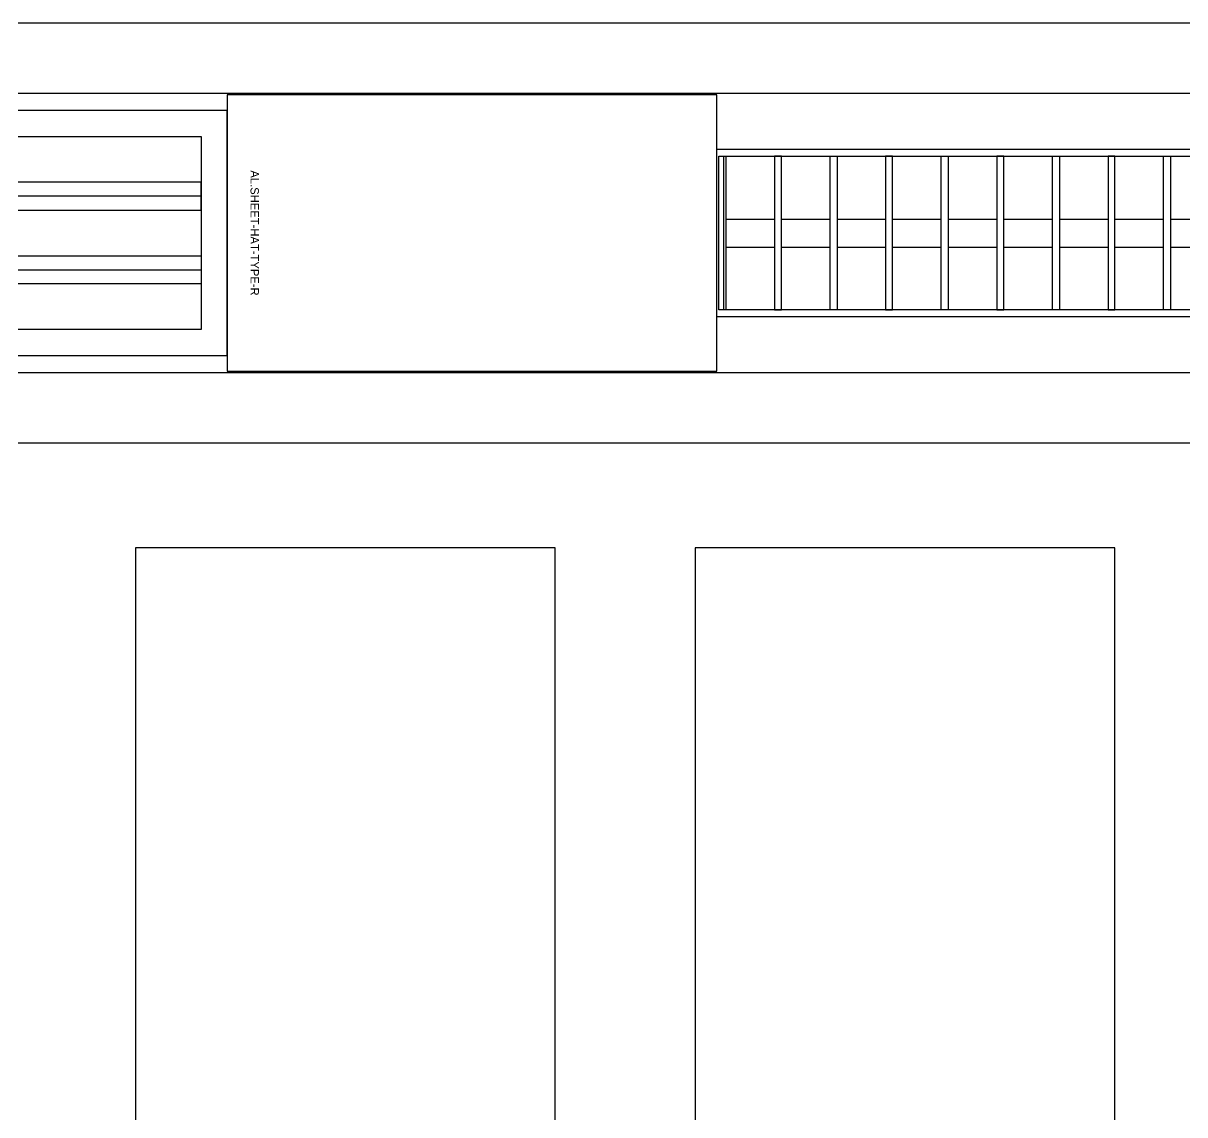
# Model space of a CAD drawing. Header units: millimetres. Extents: x -853432 to -773672, y -18171 to 22484.
# Drawn here: x -816313 to -815482, y -3202 to -2421 of the extents above; entities that cross this region are included whole.
import ezdxf
from ezdxf.enums import TextEntityAlignment as Align
from ezdxf.xclip import XClip

# ---------------------------------------------------------------- set-up
doc = ezdxf.new("R2010")
doc.units = ezdxf.units.MM
doc.header["$XCLIPFRAME"] = 0
for name, color, linetype in [('000 - WIPEOUT', 250, 'Continuous'), ('001 - ASCESSORIES', 251, 'Continuous'), ('A04_TUBE SERIES', 2, 'Continuous'), ('A11_ALU.SOLID SHEET', 2, 'Continuous')]:
    doc.layers.add(name, color=color, linetype=linetype)

# ---------------------------------------------------------------- blocks, each defined once
blk = doc.blocks.new('*U1365')
at = {"layer": '001 - ASCESSORIES', "color": 0, "linetype": 'ByBlock'}
blk.add_lwpolyline([(800, 87.5), (-800, 87.5), (-800, -87.5), (800, -87.5)], close=True, dxfattribs=at)
at = {"layer": '001 - ASCESSORIES', "linetype": 'ByBlock'}
for points in [[(-781.5, 69), (781.5, 69), (781.5, -69), (-781.5, -69)], [(781.5, 36.33), (-781.5, 36.33), (-781.5, 16.33), (781.5, 16.33)], [(-781.5, -16.33), (781.5, -16.33), (781.5, -36.33), (-781.5, -36.33)]]:
    blk.add_lwpolyline(points, close=True, dxfattribs=at)
for points in [[(781.5, 26.33), (-781.5, 26.33)], [(-781.5, -26.33), (781.5, -26.33)]]:
    blk.add_lwpolyline(points, dxfattribs=at)
blk = doc.blocks.new('*U1364')
at = {"layer": 'A11_ALU.SOLID SHEET', "color": 0}
blk.add_lwpolyline([(350, -98.8), (350, 98.8), (0, 98.8), (0, -98.8)], close=True, dxfattribs=at)
at = {"layer": 'Defpoints', "color": 250}
blk.add_point((0, 0), dxfattribs=at)
blk.add_text('AL.SHEET-HAT-TYPE-R', height=6, rotation=270, dxfattribs=at).set_placement((15, 0), align=Align.BOTTOM_CENTER)
blk = doc.blocks.new('*U1385')
blk.add_attdef('EXTR.OVL-LENGTH_', (-25, -59.09), '', height=5)
blk.add_wipeout([(-25, 0), (25, 0), (25, 9303), (-25, 9303)]).dxf.layer = '000 - WIPEOUT'
at = {"layer": 'A04_TUBE SERIES', "color": 0}
blk.add_lwpolyline([(-25, 0), (25, 0), (25, 9303), (-25, 9303)], close=True, dxfattribs=at)
blk = doc.blocks.new('*U1354')
at = {"color": 1}
blk.add_wipeout([(600, -60), (-600, -60), (-600, 60), (600, 60)], dxfattribs=at).dxf.layer = '000 - WIPEOUT'
at = {"layer": '001 - ASCESSORIES', "color": 0}
blk.add_lwpolyline([(600, -60), (-600, -60), (-600, 60), (600, 60)], close=True, dxfattribs=at)
at = {"layer": '001 - ASCESSORIES'}
for points in [[(-593.5, -55), (-598.5, -55), (-598.5, 55), (-593.5, 55)], [(595, -55), (-595, -55), (-595, 55), (595, 55)], [(-558.77, -55), (-553.77, -55), (-553.77, 55), (-558.77, 55)], [(-514.03, -55), (-519.03, -55), (-519.03, 55), (-514.03, 55)], [(-479.3, -55), (-474.3, -55), (-474.3, 55), (-479.3, 55)], [(-434.57, -55), (-439.57, -55), (-439.57, 55), (-434.57, 55)], [(-399.83, -55), (-394.83, -55), (-394.83, 55), (-399.83, 55)], [(-355.1, -55), (-360.1, -55), (-360.1, 55), (-355.1, 55)], [(-320.37, -55), (-315.37, -55), (-315.37, 55), (-320.37, 55)], [(-275.63, -55), (-280.63, -55), (-280.63, 55), (-275.63, 55)]]:
    blk.add_lwpolyline(points, close=True, dxfattribs=at)
for points in [[(-593.5, 10), (-558.77, 10)], [(-553.77, 10), (-519.03, 10)], [(-514.03, 10), (-479.3, 10)], [(-474.3, 10), (-439.57, 10)], [(-434.57, 10), (-399.83, 10)], [(-394.83, 10), (-360.1, 10)], [(-355.1, 10), (-320.37, 10)], [(-315.37, 10), (-280.63, 10)], [(-275.63, 10), (-240.9, 10)], [(-593.5, -10), (-558.77, -10)], [(-553.77, -10), (-519.03, -10)], [(-514.03, -10), (-479.3, -10)], [(-474.3, -10), (-439.57, -10)], [(-434.57, -10), (-399.83, -10)], [(-394.83, -10), (-360.1, -10)], [(-355.1, -10), (-320.37, -10)], [(-315.37, -10), (-280.63, -10)], [(-275.63, -10), (-240.9, -10)]]:
    blk.add_lwpolyline(points, dxfattribs=at)
blk = doc.blocks.new('*U1535')
at = {"color": 3}
for points in [[(-437.5, 10950), (437.5, 10950), (437.5, 10650), (-437.5, 10650)], [(-437.5, 10550), (437.5, 10550), (437.5, 10250), (-437.5, 10250)]]:
    blk.add_wipeout(points, dxfattribs=at).dxf.layer = '000 - WIPEOUT'
at = {"layer": 'A11_ALU.SOLID SHEET', "color": 0, "linetype": 'ByBlock'}
for points in [[(-437.5, 10650), (437.5, 10650), (437.5, 10950), (-437.5, 10950)], [(-437.5, 10250), (437.5, 10250), (437.5, 10550), (-437.5, 10550)]]:
    blk.add_lwpolyline(points, close=True, dxfattribs=at)
blk = doc.blocks.new('*U1697')
for name, p in [('*U1364', (-71484.5, -6150.5)), ('*U1365', (-72284.5, -6150.5))]:
    blk.add_blockref(name, p)
at = {"layer": 'A11_ALU.SOLID SHEET', "color": 0, "linetype": 'ByBlock', "rotation": 90}
blk.add_blockref('*U1535', (-60600, -6813), dxfattribs=at)
blk.add_blockref('*U1354', (-70534.5, -6150.5))
at = {"layer": 'A04_TUBE SERIES', "color": 0, "linetype": 'ByBlock', "rotation": 270}
for p in [(-78850, -6025.5), (-78850, -6275.5)]:
    blk.add_blockref('*U1385', p, dxfattribs=at)

msp = doc.modelspace()

# ---------------------------------------------------------------- block references
at = {"layer": 'A11_ALU.SOLID SHEET'}
ref = msp.add_blockref('*U1697', (-744682.37, 3579.02), dxfattribs=at)
XClip(ref).set_block_clipping_path([(-104690.1238047112, -9620.0029952966), (-34092.6543255156, 14392.9971737705)])

doc.saveas('drawing.dxf')
